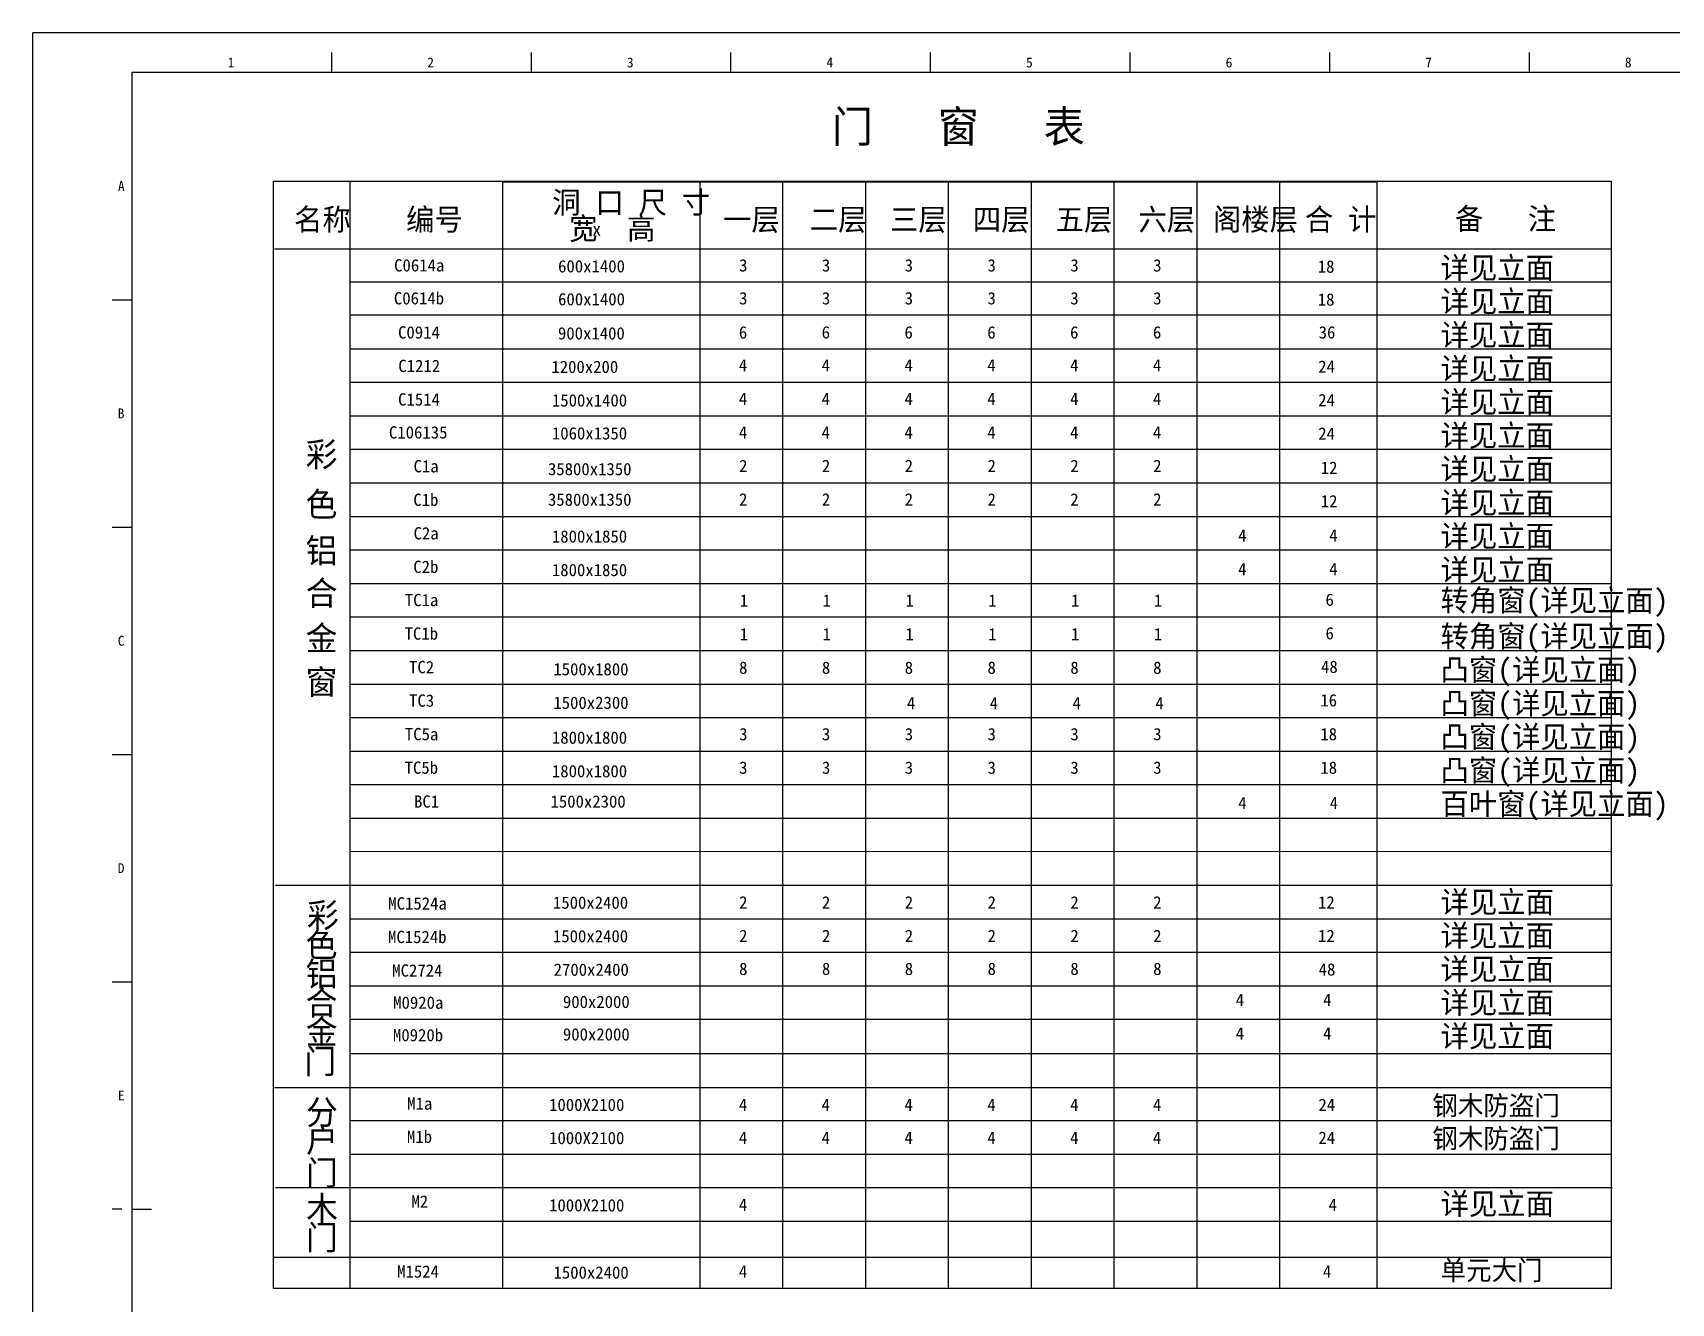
# Model space of a CAD drawing. Header units: metres. Extents: x 46426 to 130526, y 61608 to 121008.
# Drawn here: x 46426 to 87777, y 88933 to 121008 of the extents above; entities that cross this region are included whole.
import ezdxf

# ---------------------------------------------------------------- set-up
doc = ezdxf.new("R2010")
doc.units = ezdxf.units.M
for name, color, linetype in [('3', 3, 'Continuous'), ('PUB_TEXT', 7, 'Continuous'), ('TEXT2', 7, 'Continuous'), ('TK', 7, 'Continuous'), ('WINDOW', 7, 'Continuous')]:
    doc.layers.add(name, color=color, linetype=linetype)

# ---------------------------------------------------------------- blocks, each defined once
blk = doc.blocks.new('TK-A1')
at = {"layer": 'TK'}
for p, q in [((841, 594), (0, 594)), ((0, 0), (0, 594)), ((75.38, 589), (75.38, 584)), ((125.75, 589), (125.75, 584)), ((176.12, 589), (176.12, 584)), ((226.5, 589), (226.5, 584)), ((276.88, 589), (276.88, 584)), ((327.25, 589), (327.25, 584)), ((377.62, 589), (377.62, 584)), ((20, 526.6), (25, 526.6)), ((20, 469.2), (25, 469.2)), ((20, 411.8), (25, 411.8)), ((20, 354.4), (25, 354.4)), ((25, 297), (30, 297))]:
    blk.add_line(p, q, dxfattribs=at)
blk.add_lwpolyline([(831, 584), (25, 584), (25, 10), (831, 10)], close=True, dxfattribs=at)
blk.add_lwpolyline([(22.5, 297), (20, 297)], dxfattribs=at)
for s, p in [('1', (49.18, 585.25)), ('2', (99.55, 585.25)), ('3', (149.93, 585.25)), ('4', (200.3, 585.25)), ('5', (250.68, 585.25)), ('6', (301.05, 585.25)), ('7', (351.43, 585.25)), ('8', (401.8, 585.25)), ('A', (21.49, 554.05)), ('B', (21.44, 496.65)), ('C', (21.44, 439.25)), ('D', (21.44, 381.85)), ('E', (21.49, 324.45))]:
    blk.add_text(s, height=2.5, dxfattribs=at).set_placement(p)

msp = doc.modelspace()

# ---------------------------------------------------------------- linework, layer by layer
at = {"layer": '3'}
for p, q in [((54451.67, 114723.39), (86268.86, 114723.83)), ((86268.09, 113877.38), (54450.78, 113876.94)), ((54450.78, 113030.49), (86267.98, 113030.93)), ((54450.78, 112184.04), (86267.98, 112184.48)), ((54450.78, 111337.59), (86267.98, 111338.03)), ((54450.78, 110491.14), (86267.98, 110491.58)), ((54450.78, 109644.69), (86267.98, 109645.13)), ((54450.78, 108798.24), (86267.98, 108798.68)), ((54450.78, 107951.79), (86267.98, 107952.23)), ((54450.78, 107105.34), (86267.98, 107105.78)), ((54449.9, 106258.89), (86267.1, 106259.33)), ((54449.9, 105412.44), (86267.1, 105412.88)), ((54449.9, 104565.99), (86267.1, 104566.43)), ((54449.9, 103719.54), (86267.1, 103719.98)), ((54449.9, 102873.09), (86267.1, 102873.53)), ((54449.9, 102026.64), (86267.1, 102027.08)), ((54449.92, 101180.19), (86267.11, 101180.63)), ((86267.99, 100334.18), (54449.92, 100333.74)), ((54450.8, 99487.29), (86267.99, 99487.73)), ((54450.8, 98640.84), (86267.99, 98641.28)), ((54450.8, 97794.39), (86267.99, 97794.83)), ((54450.81, 96947.94), (86268, 96948.38)), ((54450.78, 96101.49), (86267.98, 96101.93)), ((54450.78, 95238.49), (86267.98, 95238.93)), ((54450.8, 95238.49), (86267.99, 95238.93)), ((54450.78, 93545.59), (86267.98, 93546.03)), ((54450.78, 92699.14), (86267.98, 92699.58)), ((54450.8, 91852.69), (86267.99, 91853.13)), ((54450.81, 91006.24), (86268, 91006.68))]:
    msp.add_line(p, q, dxfattribs=at)
at = {"layer": 'TEXT2'}
for p, q in [((54425.67, 117261.33), (54426.11, 89319.69)), ((58279.44, 117246.74), (80346.06, 117246.77)), ((58279.44, 117246.74), (58279.89, 89305.1)), ((63260.35, 117246.74), (63260.79, 89305.1)), ((65350.39, 117246.74), (65350.84, 89305.1)), ((67440.39, 117232.15), (67440.84, 89305.1)), ((69530.39, 117232.15), (69530.84, 89305.1)), ((71620.39, 117246.74), (71620.84, 89305.1)), ((73710.39, 117246.74), (73710.84, 89305.1)), ((75800.39, 117246.77), (75800.84, 89305.13)), ((77890.39, 117246.77), (77890.84, 89305.13)), ((80346.06, 117246.77), (80346.5, 89305.13)), ((52528.86, 115554.85), (86268.86, 115554.89)), ((52553.68, 99487.28), (86291.91, 99487.32)), ((52529.75, 94376.04), (86267.98, 94376.07)), ((52554.52, 91852.68), (86292.75, 91852.72))]:
    msp.add_line(p, q, dxfattribs=at)
for points in [[(86267.98, 89305.13), (52505.08, 89303.69), (52504.63, 117261.33), (86267.53, 117261.36)], [(86267.98, 89305.13), (86267.53, 117261.36)]]:
    msp.add_lwpolyline(points, dxfattribs=at)
at = {"layer": 'WINDOW'}
msp.add_line((86267.97, 90090.21), (52505.07, 90089.65), dxfattribs=at)

# ---------------------------------------------------------------- block references
at = {"xscale": 100, "yscale": 100, "zscale": 100}
msp.add_blockref('TK-A1', (46426, 61608), dxfattribs=at)

# ---------------------------------------------------------------- texts
at = {"layer": 'PUB_TEXT'}
for s, height, p in [('门   窗   表', 800, (66592.02, 118239.52)), ('洞 口 尺 寸', 550, (59536.96, 116449.27)), ('名称', 550, (53020.24, 116019.01)), ('编号', 550, (55848.15, 116019.01)), ('一层', 550, (63847.58, 116019.01)), ('二层', 550, (66036.13, 116019.01)), ('三层', 550, (68060.18, 116019.01)), ('四层', 550, (70150.18, 116019.01)), ('五层', 550, (72240.18, 116019.02)), ('六层', 550, (74330.18, 116019.02)), ('阁楼层', 550, (76210.61, 116019.09)), ('合 计', 550, (78532.84, 116019.05)), ('备   注', 550, (82320.56, 116036.23)), ('宽  高', 550, (59961.57, 115790.92)), ('x', 330, (60546.25, 115887.83)), ('详见立面', 550, (81956.27, 114797.45)), ('详见立面', 550, (81956.28, 113951)), ('详见立面', 550, (81955.85, 113104.55)), ('详见立面', 550, (81955.82, 112254.35)), ('详见立面', 550, (81955.82, 111411.65)), ('详见立面', 550, (81955.84, 110565.2)), ('彩', 616, (53314.55, 110054.38)), ('详见立面', 550, (81955.85, 109718.75)), ('色', 616, (53314.55, 108797.56)), ('详见立面', 550, (81955.85, 108868.55)), ('详见立面', 550, (81955.88, 108025.85)), ('铝', 616, (53314.55, 107626.02)), ('详见立面', 550, (81955.88, 107175.65)), ('合', 616, (53314.55, 106555.02)), ('转角窗(详见立面)', 550, (81954.9, 106404.5)), ('金', 616, (53314.55, 105414.02)), ('转角窗(详见立面)', 550, (81954.92, 105498.13)), ('凸窗(详见立面)', 550, (81954.91, 104651.68)), ('窗', 616, (53314.55, 104309.02)), ('凸窗(详见立面)', 550, (81954.93, 103805.23)), ('凸窗(详见立面)', 550, (81954.94, 102958.78)), ('凸窗(详见立面)', 550, (81954.95, 102112.33)), ('百叶窗(详见立面)', 550, (81955.11, 101265.9)), ('详见立面', 550, (81956.67, 98786.98)), ('彩', 616, (53348.55, 98420.38)), ('详见立面', 550, (81956.68, 97940.53)), ('色', 616, (53314.55, 97677.56)), ('铝', 616, (53314.55, 96940.02)), ('详见立面', 550, (81956.7, 97094.42)), ('合', 616, (53314.55, 96211.02)), ('详见立面', 550, (81956.72, 96247.97)), ('金', 616, (53314.55, 95481.02)), ('详见立面', 550, (81956.73, 95401.52)), ('门', 616, (53280.77, 94732.78)), ('分', 616, (53324.44, 93444.88)), ('钢木防盗门', 495, (81748.61, 93677.3)), ('户', 616, (53324.44, 92749.4)), ('钢木防盗门', 495, (81748.62, 92847.19)), ('门', 616, (53324.44, 91918.46)), ('详见立面', 550, (81956.79, 91169.27)), ('木', 616, (53324.44, 91019.46)), ('门', 616, (53324.44, 90285.46)), ('单元大门', 495, (81955.84, 89517.86))]:
    msp.add_text(s, height=height, dxfattribs=at).set_placement(p)
at = {"layer": 'TEXT2'}
for s, height, p in [('C0614a', 310.37, (55545.47, 114980.98)), ('600x1400', 310, (59683.69, 114957.97)), ('3', 310.37, (64251.47, 114981.14)), ('3', 310.37, (66341.47, 114981.14)), ('3', 310.37, (68431.47, 114981.21)), ('3', 310.37, (70521.47, 114981.24)), ('3', 310.37, (72611.47, 114981.27)), ('3', 310.37, (74701.47, 114981.15)), ('18', 310, (78856.01, 114949.67)), ('C0614b', 310.37, (55539.57, 114149.63)), ('600x1400', 310, (59683.7, 114126.62)), ('3', 310.37, (64251.48, 114149.81)), ('3', 310.37, (66341.48, 114149.82)), ('3', 310.37, (68431.48, 114149.88)), ('3', 310.37, (70521.48, 114149.91)), ('3', 310.37, (72611.48, 114149.95)), ('3', 310.37, (74701.48, 114149.82)), ('18', 310, (78856.02, 114118.54)), ('C0914', 310.37, (55645.22, 113288.08)), ('900x1400', 310, (59681, 113265.07)), ('6', 310.37, (64245.59, 113288.24)), ('6', 310.37, (66335.59, 113288.24)), ('6', 310.37, (68425.59, 113288.31)), ('6', 310.37, (70515.59, 113288.34)), ('6', 310.37, (72605.6, 113288.37)), ('6', 310.37, (74695.6, 113288.25)), ('36', 310.37, (78878.51, 113288.45)), ('C1212', 310.37, (55651.92, 112441.63)), ('1200x200', 310, (59514.42, 112418.62)), ('4', 310.37, (64245.59, 112457.11)), ('4', 310.37, (66335.59, 112457.11)), ('4', 310.37, (68425.59, 112457.17)), ('4', 310.37, (70515.59, 112457.21)), ('4', 310.37, (72605.59, 112457.24)), ('4', 310.37, (74695.59, 112457.12)), ('24', 310, (78867.85, 112425.64)), ('C1514', 310.37, (55645.08, 111595.18)), ('1500x1400', 310, (59528.28, 111572.17)), ('4', 310.37, (64245.6, 111610.66)), ('4', 310.37, (66335.6, 111610.66)), ('4', 310.37, (68425.6, 111610.72)), ('4', 310.37, (70515.6, 111610.76)), ('4', 310.37, (72605.6, 111610.79)), ('4', 310.37, (74695.6, 111610.67)), ('24', 310, (78867.86, 111579.19)), ('C106135', 310.37, (55414.54, 110763.77)), ('1060x1350', 310, (59528.29, 110740.76)), ('4', 310.37, (64245.62, 110764.21)), ('4', 310.37, (66335.61, 110764.21)), ('4', 310.37, (68425.61, 110764.27)), ('4', 310.37, (70515.62, 110764.31)), ('4', 310.37, (72605.62, 110764.34)), ('4', 310.37, (74695.62, 110764.22)), ('24', 310, (78867.88, 110732.74)), ('C1a', 310, (56036.53, 109909.78)), ('35800x1350', 310, (59427.91, 109837.76)), ('2', 310.37, (64251.54, 109917.76)), ('2', 310.37, (66341.54, 109917.76)), ('2', 310.37, (68431.54, 109917.82)), ('2', 310.37, (70521.54, 109917.86)), ('2', 310.37, (72611.54, 109917.89)), ('2', 310.37, (74701.54, 109917.77)), ('12', 310.37, (78932.33, 109871.83)), ('C1b', 310, (56030.63, 109063.33)), ('35800x1350', 310, (59427.91, 109066.76)), ('2', 310.37, (64251.55, 109071.31)), ('2', 310.37, (66341.55, 109071.31)), ('2', 310.37, (68431.55, 109071.37)), ('2', 310.37, (70521.55, 109071.41)), ('2', 310.37, (72611.55, 109071.44)), ('2', 310.37, (74701.55, 109071.32)), ('12', 310.37, (78932.34, 109025.38)), ('C2a', 310, (56036.56, 108216.88)), ('1800x1850', 310, (59528.29, 108136.76)), ('4', 310.37, (76846.67, 108160.12)), ('4', 310.37, (79144.34, 108160.16)), ('C2b', 310, (56030.65, 107370.43)), ('1800x1850', 310, (59528.31, 107290.31)), ('4', 310.37, (76846.69, 107313.67)), ('4', 310.37, (79144.35, 107313.71)), ('TC1a', 310.37, (55816.59, 106531.87)), ('1', 310.37, (64269.3, 106516.64)), ('1', 310.37, (66359.3, 106516.64)), ('1', 310.37, (68449.3, 106516.71)), ('1', 310.37, (70539.3, 106516.74)), ('1', 310.37, (72629.3, 106516.77)), ('1', 310.37, (74719.3, 106516.65)), ('6', 310.37, (79050.94, 106539.45)), ('TC1b', 310.37, (55810.69, 105685.42)), ('1', 310.37, (64269.31, 105670.19)), ('1', 310.37, (66359.31, 105670.19)), ('1', 310.37, (68449.31, 105670.26)), ('1', 310.37, (70539.31, 105670.29)), ('1', 310.37, (72629.31, 105670.32)), ('1', 310.37, (74719.31, 105670.2)), ('6', 310.37, (79050.95, 105693)), ('TC2', 310.37, (55923.03, 104838.97)), ('1500x1800', 310, (59564.31, 104785.31)), ('8', 310.37, (64251.57, 104823.74)), ('8', 310.37, (66341.57, 104823.74)), ('8', 310.37, (68431.57, 104823.81)), ('8', 310.37, (70521.57, 104823.84)), ('8', 310.37, (72611.57, 104823.87)), ('8', 310.37, (74701.57, 104823.75)), ('48', 310.37, (78938.64, 104846.55)), ('TC3', 310.37, (55923.04, 103992.52)), ('1500x2300', 310, (59564.32, 103938.86)), ('4', 310.37, (68486.74, 103927.74)), ('4', 310.37, (70576.74, 103927.79)), ('4', 310.37, (72666.74, 103927.81)), ('4', 310.37, (74756.74, 103927.84)), ('16', 310.37, (78920.92, 104000.1)), ('TC5a', 310.37, (55816.65, 103146.07)), ('3', 310.37, (64252.54, 103145.94)), ('3', 310.37, (66342.54, 103145.94)), ('3', 310.37, (68432.54, 103146)), ('3', 310.37, (70522.54, 103146.04)), ('3', 310.37, (72612.54, 103146.07)), ('3', 310.37, (74702.54, 103145.95)), ('18', 310.37, (78920.94, 103146.43)), ('1800x1800', 310, (59528.37, 103058.06)), ('TC5b', 310.37, (55810.75, 102299.62)), ('3', 310.37, (64252.55, 102299.49)), ('3', 310.37, (66342.55, 102299.49)), ('3', 310.37, (68432.55, 102299.55)), ('3', 310.37, (70522.55, 102299.59)), ('3', 310.37, (72612.55, 102299.62)), ('3', 310.37, (74702.55, 102299.5)), ('18', 310.37, (78920.95, 102299.98)), ('1800x1800', 310, (59528.38, 102211.61)), ('BC1', 310, (56048.47, 101445.29)), ('1500x2300', 310, (59492.18, 101445.29)), ('4', 310.37, (76848.53, 101407.35)), ('4', 310.37, (79157.2, 101408.98)), ('MC1524a', 310.37, (55397.65, 98872)), ('1500x2400', 310, (59553.81, 98892.23)), ('2', 310.37, (64252.44, 98898.48)), ('2', 310.37, (66342.44, 98898.51)), ('2', 310.37, (68432.44, 98898.55)), ('2', 310.37, (70522.44, 98898.34)), ('2', 310.37, (72612.44, 98898.34)), ('2', 310.37, (74702.44, 98898.35)), ('12', 310.37, (78861.79, 98898.49)), ('MC1524b', 310.37, (55391.75, 98025.55)), ('1500x2400', 310, (59553.82, 98045.78)), ('2', 310.37, (64252.45, 98052.03)), ('2', 310.37, (66342.45, 98052.06)), ('2', 310.37, (68432.45, 98052.1)), ('2', 310.37, (70522.45, 98051.89)), ('2', 310.37, (72612.46, 98051.89)), ('2', 310.37, (74702.46, 98051.9)), ('12', 310.37, (78861.81, 98052.04)), ('MC2724', 310.37, (55498.17, 97179.15)), ('2700x2400', 310, (59571.55, 97199.44)), ('8', 310.37, (64252.63, 97220.79)), ('8', 310.37, (66342.63, 97220.82)), ('8', 310.37, (68432.63, 97220.86)), ('8', 310.37, (70522.63, 97220.89)), ('8', 310.37, (72612.63, 97220.93)), ('8', 310.37, (74702.63, 97220.96)), ('48', 310.37, (78879.53, 97205.9)), ('M0920a', 310.37, (55521.84, 96367.19)), ('900x2000', 310, (59805.22, 96386.85)), ('4', 310.37, (76786.46, 96436.69)), ('4', 310.37, (78990.12, 96436.73)), ('M0920b', 310.37, (55515.93, 95547.19)), ('900x2000', 310, (59805.22, 95566.85)), ('4', 310.37, (76786.47, 95590.24)), ('4', 310.37, (78990.13, 95590.28)), ('M1a', 310.37, (55875.69, 93818.57)), ('1000X2100', 310.37, (59456.51, 93787.21)), ('4', 310.37, (64245.61, 93787.01)), ('4', 310.37, (66335.65, 93787.01)), ('4', 310.37, (68425.65, 93787.05)), ('4', 310.37, (70515.65, 93787.08)), ('4', 310.37, (72605.65, 93787.12)), ('4', 310.37, (74695.65, 93787.15)), ('24', 310.37, (78872.6, 93787.21)), ('M1b', 310.37, (55869.78, 92981.57)), ('1000X2100', 310.37, (59456.51, 92950.21)), ('4', 310.37, (64245.62, 92956.89)), ('4', 310.37, (66335.66, 92956.89)), ('4', 310.37, (68425.66, 92956.93)), ('4', 310.37, (70515.66, 92956.97)), ('4', 310.37, (72605.66, 92957)), ('4', 310.37, (74695.66, 92957.04)), ('24', 310.37, (78872.62, 92957.1)), ('M2', 310.37, (55982.1, 91346.57)), ('1000X2100', 310.37, (59456.51, 91251.21)), ('4', 310.37, (64245.62, 91261.89)), ('4', 310.37, (79128.62, 91261.89)), ('M1524', 310.37, (55621.54, 89577.75)), ('1500x2400', 310, (59567.45, 89554.74)), ('4', 310.37, (64245.68, 89577.91)), ('4', 310.37, (78985.67, 89578.12))]:
    msp.add_text(s, height=height, dxfattribs=at).set_placement(p)

doc.saveas('drawing.dxf')
